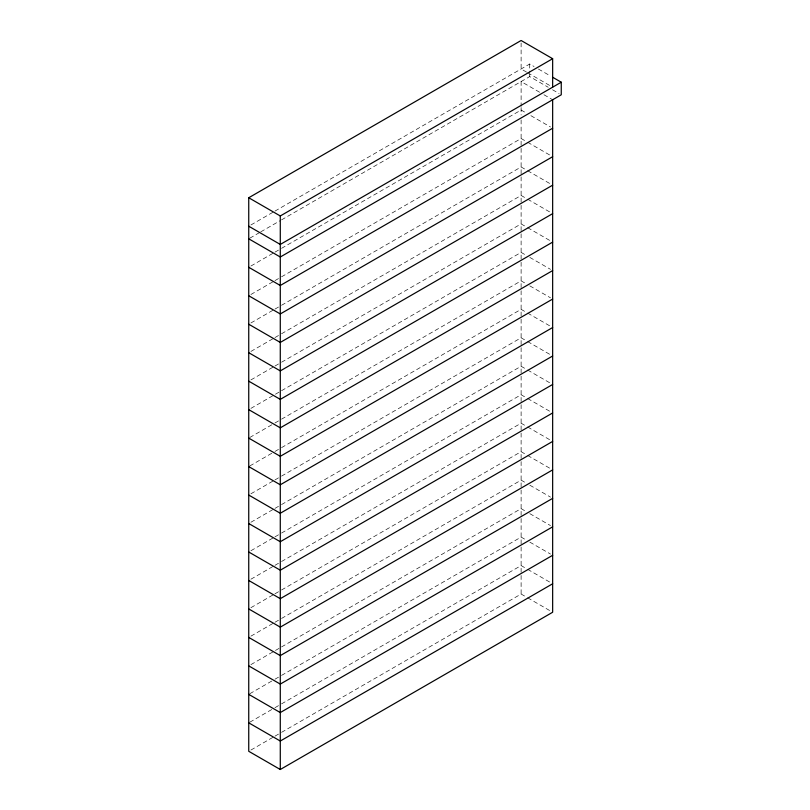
<?xml version="1.0" encoding="UTF-8"?>
<svg xmlns="http://www.w3.org/2000/svg" width="810" height="810" viewBox="0 0 810 810"><rect width="100%" height="100%" fill="white"/><g stroke="black" fill="none" stroke-linecap="round" stroke-linejoin="round"><path stroke-width="0.61" stroke-dasharray="4.05 3.04" d="M250.928 224.957L273.901 211.704M274.985 211.076L529.72 64.01L534.063 66.521M249.834 238.17L259.686 232.49M260.769 231.862L280.462 220.492M281.546 219.864L529.72 76.585L548.208 87.257M250.928 266.014L273.901 252.75M274.995 252.123L280.462 248.964M281.556 248.326L521.113 110.028L526.551 113.167M250.928 294.486L273.901 281.222M274.995 280.594L280.462 277.435M281.556 276.797L521.113 138.5L526.551 141.639M250.928 322.957L273.901 309.693M274.995 309.066L280.462 305.907M281.556 305.269L521.113 166.971L526.551 170.11M250.928 351.429L273.901 338.165M274.995 337.537L280.462 334.378M281.556 333.74L521.113 195.443L526.551 198.582M250.928 379.9L273.901 366.636M274.995 366.009L280.462 362.85M281.556 362.212L521.113 223.914L526.551 227.053M250.928 408.372L280.462 391.321M281.556 390.683L521.113 252.386L525.467 254.897M249.834 437.471L273.901 423.579M274.995 422.952L280.462 419.793M281.556 419.155L521.113 280.857L525.467 283.368M249.834 465.942L273.901 452.051M274.995 451.423L280.462 448.264M281.556 447.626L521.113 309.329L526.551 312.468M250.928 493.786L273.901 480.522M274.995 479.895L280.462 476.736M281.556 476.098L521.113 337.79L526.551 340.939M250.928 522.258L273.901 508.994M274.995 508.366L280.462 505.207M281.556 504.569L521.113 366.262L526.551 369.411M250.928 550.729L273.901 537.465M274.995 536.838L280.462 533.679M281.556 533.041L521.113 394.733L526.551 397.882M250.928 579.201L273.901 565.937M274.995 565.309L280.462 562.15M281.556 561.512L521.113 423.205L526.551 426.354M250.928 607.672L273.901 594.408M274.995 593.781L280.462 590.622M281.556 589.984L521.113 451.676L526.551 454.825M250.928 636.144L273.901 622.88M274.995 622.252L280.462 619.093M281.556 618.455L521.113 480.148L525.467 482.669M250.928 664.615L280.462 647.565M281.556 646.927L521.113 508.619L525.467 511.14M249.834 693.714L273.901 679.823M274.995 679.195L280.462 676.036M281.556 675.398L521.113 537.091L525.467 539.612M249.834 722.186L273.901 708.294M274.995 707.667L280.462 704.508M281.556 703.87L521.113 565.562L526.551 568.711M250.928 750.03L273.901 736.766M274.995 736.138L280.462 732.979M281.556 732.341L521.113 594.034L526.551 597.183M538.417 69.032L550.385 75.938M526.551 72.11L521.113 68.972L521.113 42.981M527.644 72.738L550.476 85.921M552.552 89.768L559.082 93.535M539.602 92.229L521.113 81.557L521.113 106.312M543.956 94.74L552.653 99.762M530.904 115.678L550.476 126.978M527.644 142.266L550.476 155.449M527.644 170.738L550.476 183.921M527.644 199.209L550.476 212.392M527.644 227.681L550.476 240.864M529.821 257.408L550.476 269.335M529.821 285.879L550.476 297.807M527.644 313.095L550.476 326.278M527.644 341.567L550.476 354.75M527.644 370.038L550.476 383.221M527.644 398.51L550.476 411.693M527.644 426.981L550.476 440.164M527.644 455.453L550.476 468.636M529.821 485.18L550.476 497.107M529.821 513.651L550.476 525.579M529.821 542.123L550.476 554.05M527.644 569.339L550.476 582.522M527.644 597.81L550.476 610.993M529.72 64.01L529.72 72.809M529.72 74.074L529.72 76.585M521.113 107.548L521.113 114.98M521.113 119.931L521.113 147.157M521.113 148.402L521.113 175.628M521.113 176.874L521.113 204.1M521.113 205.345L521.113 232.571M521.113 233.817L521.113 261.043M521.113 262.288L521.113 289.514M521.113 290.76L521.113 317.986M521.113 319.231L521.113 346.457M521.113 347.703L521.113 374.929M521.113 376.174L521.113 403.4M521.113 404.646L521.113 431.872M521.113 433.117L521.113 460.343M521.113 461.589L521.113 488.815M521.113 490.06L521.113 517.286M521.113 518.532L521.113 545.758M521.113 547.003L521.113 574.229M521.113 575.475L521.113 594.034"/><path stroke-width="1.21" d="M552.653 99.762L552.653 612.249L280.28 769.5L248.741 751.295L248.741 197.751L521.113 40.5L552.653 58.705L552.653 87.176M248.741 197.751L280.28 215.966L552.653 58.705M248.741 238.808L280.28 257.013L561.259 94.79L561.259 82.215L280.28 244.438L248.741 226.223M552.653 128.233L280.28 285.484L248.741 267.28M552.653 156.705L280.28 313.956L248.741 295.751M552.653 185.176L280.28 342.427L248.741 324.223M552.653 213.648L280.28 370.899L248.741 352.694M552.653 242.119L280.28 399.37L248.741 381.166M552.653 270.591L280.28 427.842L248.741 409.637M552.653 299.062L280.28 456.313L248.741 438.109M552.653 327.534L280.28 484.785L248.741 466.58M552.653 356.005L280.28 513.256L248.741 495.052M552.653 384.477L280.28 541.728L248.741 523.523M552.653 412.948L280.28 570.199L248.741 551.995M552.653 441.42L280.28 598.671L248.741 580.466M552.653 469.891L280.28 627.142L248.741 608.938M552.653 498.363L280.28 655.614L248.741 637.409M552.653 526.834L280.28 684.085L248.741 665.881M552.653 555.306L280.28 712.557L248.741 694.352M552.653 583.777L280.28 741.029L248.741 722.824M552.552 77.193L561.259 82.215M280.28 215.966L280.28 769.5"/></g></svg>
